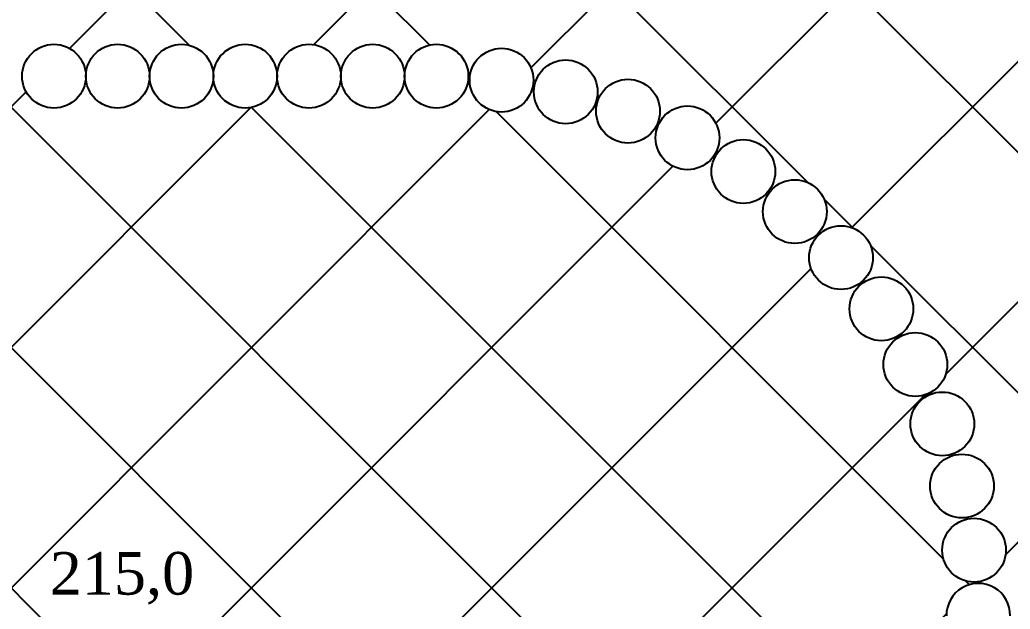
# Model space of a CAD drawing. Header units: millimetres. Extents: x 5728 to 12128, y -948 to 8052.
# Drawn here: x 6875.2 to 7108.2, y 1324.4 to 1463 of the extents above; entities that cross this region are included whole.
import ezdxf
from ezdxf.enums import TextEntityAlignment as Align

# ---------------------------------------------------------------- set-up
doc = ezdxf.new("R2010")
doc.units = ezdxf.units.MM
doc.header["$MEASUREMENT"] = 0
for name, color, linetype in [('007 - 0.200', 7, 'Continuous'), ('031 - 0.250 Color', 31, 'Continuous'), ('253 - 0.150 Color', 253, 'Continuous')]:
    doc.layers.add(name, color=color, linetype=linetype)
doc.styles.add('style4', font='romantic.ttf')

msp = doc.modelspace()

# ---------------------------------------------------------------- hatches: boundary and pattern name
at = {"layer": '253 - 0.150 Color', "ltscale": 2.5}
h = msp.add_hatch(dxfattribs=at)
h.set_pattern_fill('NET', color=256, scale=12.5984, angle=45, style=0)
h.set_pattern_definition([(45, (0, 0), (-28.2842146789194, 28.2842146789194), []), (135, (0, 0), (-28.2842146789194, -28.2842146789194), [])])
h.paths.add_polyline_path([(6443.233044741823, 1652.276376626252), (6443.233044741823, 1434.776376626252), (6443.233044741823, 1317.276376626252), (6878.233044741823, 1317.276376626253), (6878.233044741823, 1322.276376626252), (6898.233044741823, 1322.276376626252), (6903.133044741824, 1322.276376626252, -0.4142135623733614), (6904.133044741825, 1323.276376626252), (6908.133044741825, 1323.276376626249, -0.4142135623728287), (6909.133044741824, 1322.276376626249), (6997.733044741823, 1322.276376626259, -0.4142135623712303), (6998.733044741823, 1323.276376626252), (7002.733044741823, 1323.276376626252, -0.4142135623730951), (7003.733044741823, 1322.276376626252), (7093.261067438603, 1322.276376626252, -1.09335132445333), (7108.201526567967, 1322.276376626252), (7113.133044741824, 1322.276376626252, -0.4142135623733614), (7114.133044741825, 1323.276376626252), (7118.133044741825, 1323.276376626249, -0.4142135623728287), (7119.133044741824, 1322.276376626249), (7197.733044741823, 1322.276376626249, -0.4142135623741605), (7198.733044741823, 1323.276376626252), (7202.733044741823, 1323.276376626252, -0.4142135623730951), (7203.733044741823, 1322.276376626252), (7228.233044741823, 1322.276376626253), (7228.233044741823, 1652.276376626252)])
h.paths.add_polyline_path([(6965.733044741743, 1449.776376626252, -1), (6980.733044741743, 1449.776376626252, -1), (6965.733044741743, 1449.776376626252, -1), (6950.733044741743, 1449.776376626252, -1), (6935.733044741743, 1449.776376626252, -1), (6920.733044741743, 1449.776376626252, -1), (6905.733044741743, 1449.776376626252, -1), (6890.733044741743, 1449.776376626252, -1), (6875.733044741743, 1449.776376626252, -1), (6890.733044741743, 1449.776376626252, -1), (6905.733044741743, 1449.776376626252, -1), (6920.733044741743, 1449.776376626252, -1), (6935.733044741743, 1449.776376626252, -1), (6950.733044741743, 1449.776376626252, -1)], flags=16)
h.paths.add_polyline_path([(6996.050491693159, 1448.852937722257, -1), (6981.050491693159, 1448.852937722257, -1)], flags=16)
h.paths.add_polyline_path([(7011.146060583011, 1446.095997314732, -1), (6996.146060583011, 1446.095997314732, -1)], flags=16)
h.paths.add_polyline_path([(7025.801087323596, 1441.545490557061, -1), (7010.801087323596, 1441.545490557061, -1)], flags=16)
h.paths.add_polyline_path([(7039.803289219524, 1435.267332978234, -1), (7024.803289219524, 1435.267332978234, -1)], flags=16)
h.paths.add_polyline_path([(7052.949839949657, 1427.35246567556, -1), (7037.949839949657, 1427.35246567556, -1)], flags=16)
h.paths.add_polyline_path([(7065.050307570506, 1417.915538004137, -1), (7050.050307570506, 1417.915538004137, -1)], flags=16)
h.paths.add_polyline_path([(7075.929412983129, 1407.093246844685, -1), (7060.929412983129, 1407.093246844685, -1)], flags=16)
h.paths.add_polyline_path([(7085.429568906287, 1395.042356506017, -1), (7070.429568906287, 1395.042356506017, -1)], flags=16)
h.paths.add_polyline_path([(7093.413162578048, 1381.937427944477, -1), (7078.413162578048, 1381.937427944477, -1)], flags=16)
h.paths.add_polyline_path([(7099.764549120131, 1367.968290193281, -1), (7084.764549120131, 1367.968290193281, -1)], flags=16)
h.paths.add_polyline_path([(7104.391726690546, 1353.337290628974, -1), (7089.391726690546, 1353.337290628974, -1)], flags=16)
h.paths.add_polyline_path([(7107.227669159334, 1338.256363905703, -1), (7092.227669159334, 1338.256363905703, -1)], flags=16)
h.paths.add_polyline_path([(6879.159819889752, 1322.906583726845), (6918.590293262532, 1322.906583726845), (6918.590293262532, 1341.345932839271), (6879.159819889752, 1341.345932839271)], flags=24)
h.paths.add_polyline_path([(6444.159819889752, 1317.906583726844), (6483.590293262532, 1317.906583726844), (6483.590293262532, 1336.34593283927), (6444.159819889752, 1336.34593283927)], flags=24)
h.paths.add_polyline_path([(6459.570269892297, 1518.397321092688), (6459.570269892297, 1612.406196832332), (6443.815832022476, 1612.406196832332), (6443.815832022476, 1518.397321092688)], flags=24)

# ---------------------------------------------------------------- linework, layer by layer
at = {"layer": '031 - 0.250 Color', "ltscale": 2.5}
for centre in [(6883.233044741743, 1449.776376626252), (6898.233044741743, 1449.776376626252), (6913.233044741743, 1449.776376626252), (6928.233044741743, 1449.776376626252), (6943.233044741743, 1449.776376626252), (6958.233044741743, 1449.776376626252), (6973.233044741743, 1449.776376626252), (6988.550491693159, 1448.852937722257), (7003.646060583011, 1446.095997314732), (7018.301087323596, 1441.545490557061), (7032.303289219524, 1435.267332978234), (7045.449839949657, 1427.35246567556), (7057.550307570506, 1417.915538004137), (7068.429412983129, 1407.093246844685), (7077.929568906287, 1395.042356506017), (7085.913162578048, 1381.937427944477), (7092.264549120131, 1367.968290193281), (7096.891726690546, 1353.337290628974), (7099.727669159334, 1338.256363905703)]:
    msp.add_circle(centre, 7.5, dxfattribs=at)
msp.add_arc((7100.731297003285, 1322.943962014762), 7.5, 358.7196353775205, 181.2803646224795, dxfattribs=at)

# ---------------------------------------------------------------- texts
at = {"layer": '007 - 0.200', "ltscale": 2.5, "style": 'style4'}
msp.add_text('215,0', height=10, dxfattribs=at).set_placement((6882.233044741823, 1324.796376626253), align=Align.BOTTOM_LEFT)

doc.saveas('drawing.dxf')
